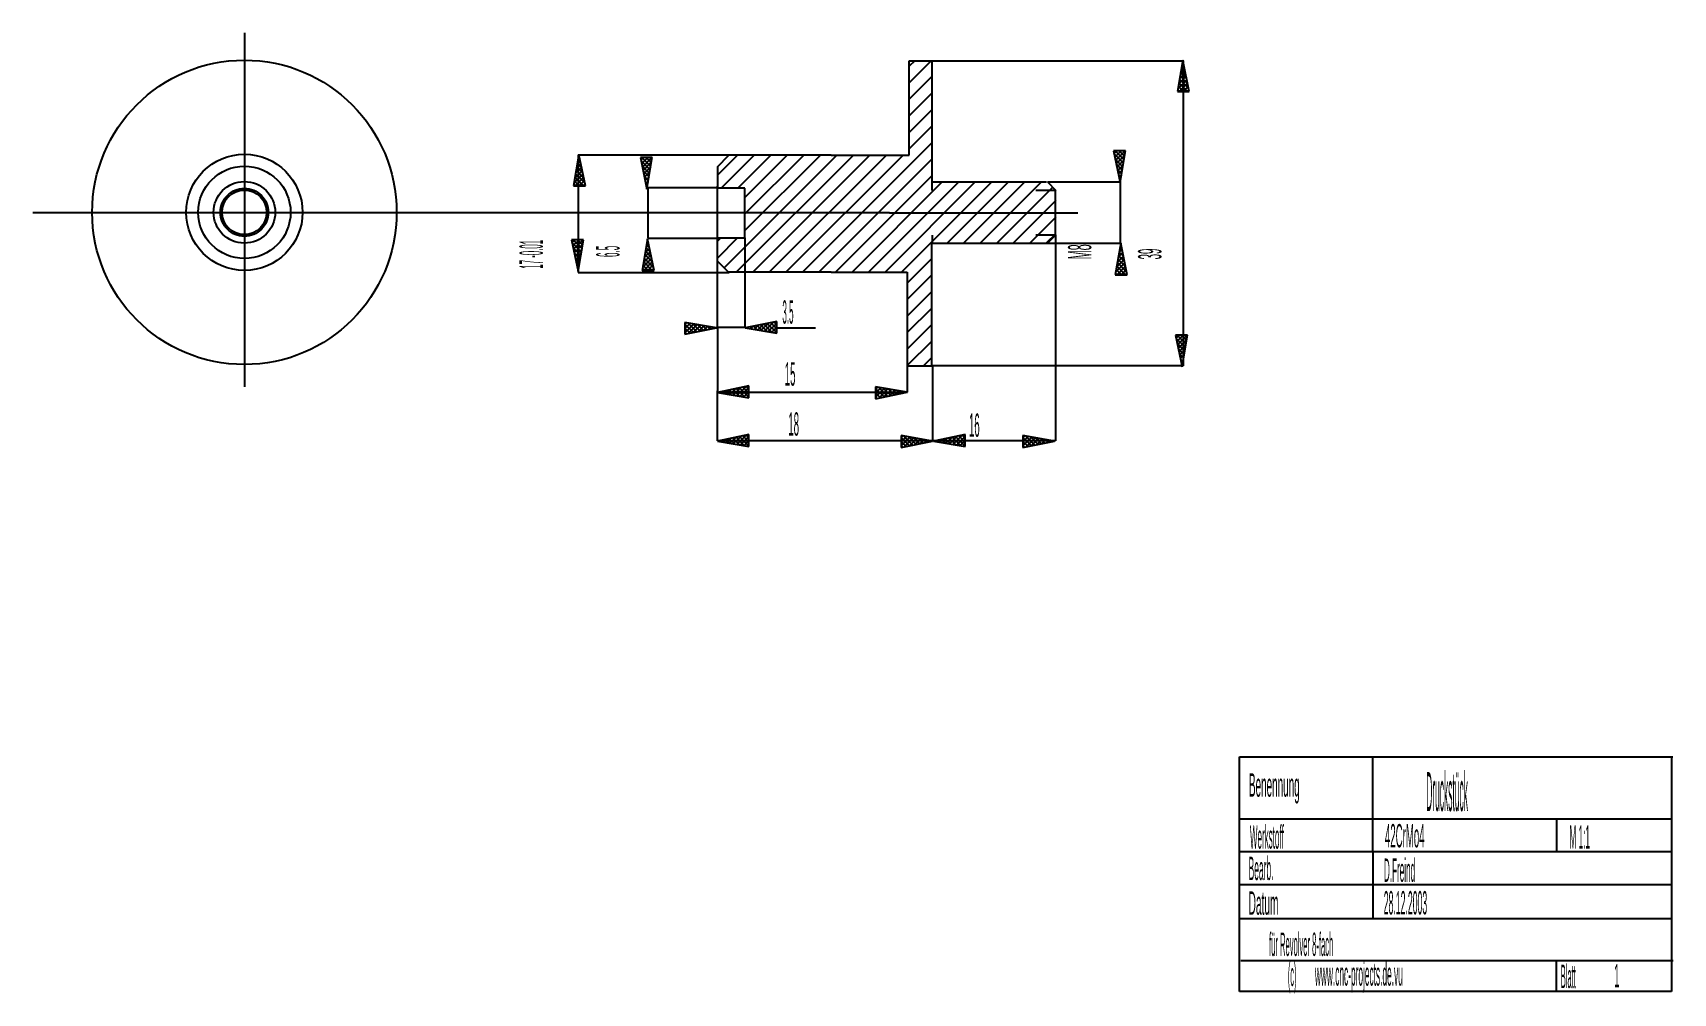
# Model space of a CAD drawing. Extents: x 2.8 to 11.09, y 0.36 to 5.21.
import ezdxf

# ---------------------------------------------------------------- set-up
doc = ezdxf.new("R2010")
doc.units = 0
doc.header["$LTSCALE"] = 10
doc.linetypes.add('DASHDOT', pattern=[1, 0.5, -0.25, 0, -0.25])
doc.linetypes.add('DOT', pattern=[0.25, 0, -0.25])
doc.layers.add('1', color=1, linetype='CONTINUOUS')

msp = doc.modelspace()

# ---------------------------------------------------------------- linework, layer by layer
at = {"layer": '1', "color": 1, "linetype": 'DASHDOT'}
for p, q in [((3.8737, 5.2114), (3.8737, 3.4228)), ((7.1317, 4.3008), (2.8049, 4.3008)), ((7.1317, 4.3008), (8.084, 4.3008))]:
    msp.add_line(p, q, dxfattribs=at)
at = {"layer": '1', "color": 1, "linetype": 'CONTINUOUS'}
for p, q in [((7.2319, 4.5938), (7.2319, 5.0702)), ((7.2319, 5.0702), (7.3465, 5.0702)), ((7.3433, 5.0702), (7.2319, 4.9588)), ((7.2598, 5.0702), (7.2319, 5.0423)), ((7.3465, 5.0702), (7.3465, 4.5913)), ((7.3465, 5.0702), (8.6154, 5.0702)), ((8.6136, 5.0738), (8.5864, 4.9145)), ((8.6165, 5.0598), (8.6101, 5.0534)), ((8.6164, 5.06), (8.612, 5.0645)), ((8.6136, 5.0738), (8.6136, 5.0738)), ((8.6468, 4.9145), (8.6136, 5.0738)), ((8.6154, 5.0702), (8.6154, 3.5289)), ((7.3465, 4.9899), (7.2319, 4.8753)), ((8.6343, 4.9744), (8.5888, 4.9289)), ((8.6307, 4.9914), (8.5931, 4.9538)), ((8.6437, 4.9296), (8.5969, 4.9763)), ((8.6272, 5.0085), (8.5973, 4.9787)), ((8.6382, 4.9557), (8.5999, 4.9939)), ((8.6236, 5.0256), (8.6016, 5.0036)), ((8.6328, 4.9817), (8.6029, 5.0116)), ((8.6201, 5.0427), (8.6058, 5.0285)), ((8.6273, 5.0078), (8.606, 5.0292)), ((8.6219, 5.0339), (8.609, 5.0469)), ((7.3465, 4.9064), (7.2319, 4.7917)), ((8.5864, 4.9145), (8.6468, 4.9145)), ((8.5864, 4.9145), (8.6468, 4.9145)), ((8.5967, 4.9145), (8.5879, 4.9234)), ((8.6174, 4.9145), (8.5909, 4.941)), ((8.638, 4.9145), (8.5939, 4.9586)), ((8.6379, 4.9573), (8.5952, 4.9145)), ((8.6414, 4.9402), (8.6158, 4.9145)), ((8.645, 4.9231), (8.6365, 4.9145)), ((7.3465, 4.8229), (7.2319, 4.7082)), ((7.3465, 4.7393), (7.2319, 4.6247)), ((7.3465, 4.6558), (6.6922, 4.0015)), ((5.5627, 4.5968), (5.5355, 4.4375)), ((5.5692, 4.5657), (5.5549, 4.5515)), ((5.571, 4.5569), (5.5581, 4.5699)), ((5.5656, 4.5828), (5.5592, 4.5764)), ((6.3178, 4.5938), (5.5602, 4.5938)), ((5.5602, 4.5938), (5.5602, 4.0006)), ((5.5656, 4.583), (5.5611, 4.5875)), ((5.5627, 4.5968), (5.5627, 4.5968)), ((5.5959, 4.4375), (5.5627, 4.5968)), ((5.9342, 4.581), (5.8738, 4.581)), ((5.8738, 4.581), (5.9071, 4.4217)), ((5.9342, 4.581), (5.8738, 4.581)), ((5.8908, 4.581), (5.8768, 4.5669)), ((5.9236, 4.5187), (5.8771, 4.5652)), ((5.9114, 4.581), (5.8803, 4.5498)), ((5.9266, 4.5363), (5.882, 4.581)), ((5.9321, 4.581), (5.8839, 4.5327)), ((5.9304, 4.5586), (5.8875, 4.5157)), ((5.9296, 4.554), (5.9027, 4.581)), ((5.9071, 4.4217), (5.9342, 4.581)), ((5.9326, 4.5716), (5.9233, 4.581)), ((6.2627, 4.5348), (6.3211, 4.5933)), ((6.3653, 4.5933), (6.2633, 4.4913)), ((6.4489, 4.5933), (6.2823, 4.4268)), ((6.8667, 4.5936), (6.2966, 4.0235)), ((6.8379, 4.5938), (6.3178, 4.5938)), ((6.9503, 4.5936), (6.358, 4.0013)), ((6.5324, 4.5934), (6.3659, 4.4268)), ((6.7831, 4.5935), (6.402, 4.2124)), ((6.6996, 4.5935), (6.402, 4.2959)), ((6.616, 4.5934), (6.402, 4.3794)), ((7.0338, 4.5937), (6.4415, 4.0014)), ((7.1174, 4.5937), (6.5251, 4.0014)), ((7.201, 4.5938), (6.6086, 4.0015)), ((7.3465, 4.5723), (6.7758, 4.0015)), ((6.8379, 4.5938), (7.2319, 4.5938)), ((7.3465, 4.5913), (7.3465, 4.4575)), ((8.3246, 4.6146), (8.2642, 4.6146)), ((8.2642, 4.6146), (8.2974, 4.4553)), ((8.3246, 4.6146), (8.2642, 4.6146)), ((8.2811, 4.6146), (8.2671, 4.6006)), ((8.3139, 4.5524), (8.2674, 4.5989)), ((8.3018, 4.6146), (8.2706, 4.5835)), ((8.3169, 4.57), (8.2723, 4.6146)), ((8.3109, 4.5347), (8.2729, 4.5728)), ((8.3224, 4.6146), (8.2742, 4.5664)), ((8.3208, 4.5923), (8.2778, 4.5493)), ((8.3165, 4.5674), (8.2813, 4.5322)), ((8.32, 4.5877), (8.293, 4.6146)), ((8.2974, 4.4553), (8.3246, 4.6146)), ((8.323, 4.6053), (8.3137, 4.6146)), ((5.5834, 4.4974), (5.5379, 4.4519)), ((5.5799, 4.5144), (5.5422, 4.4768)), ((5.5871, 4.4375), (5.543, 4.4816)), ((5.587, 4.4803), (5.5443, 4.4375)), ((5.5928, 4.4526), (5.546, 4.4993)), ((5.5763, 4.5315), (5.5464, 4.5017)), ((5.5873, 4.4787), (5.5491, 4.5169)), ((5.5727, 4.5486), (5.5507, 4.5266)), ((5.5819, 4.5047), (5.5521, 4.5346)), ((5.5764, 4.5308), (5.5551, 4.5522)), ((5.9206, 4.5011), (5.8826, 4.5391)), ((5.9176, 4.4834), (5.888, 4.513)), ((5.9262, 4.5337), (5.891, 4.4986)), ((5.9146, 4.4658), (5.8934, 4.4869)), ((5.9219, 4.5088), (5.8946, 4.4815)), ((5.9177, 4.4839), (5.8981, 4.4644)), ((6.2627, 4.5348), (6.2627, 4.4272)), ((7.3465, 4.4888), (6.8593, 4.0016)), ((8.3079, 4.5171), (8.2783, 4.5467)), ((8.3049, 4.4994), (8.2838, 4.5206)), ((8.3123, 4.5425), (8.2849, 4.5151)), ((8.308, 4.5176), (8.2885, 4.4981)), ((8.3019, 4.4818), (8.2892, 4.4945)), ((8.3038, 4.4927), (8.292, 4.481)), ((5.5355, 4.4375), (5.5959, 4.4375)), ((5.5355, 4.4375), (5.5959, 4.4375)), ((5.5458, 4.4375), (5.537, 4.4464)), ((5.5665, 4.4375), (5.54, 4.464)), ((5.5906, 4.4632), (5.5649, 4.4375)), ((5.5941, 4.4461), (5.5856, 4.4375)), ((5.9116, 4.4481), (5.8989, 4.4608)), ((5.9134, 4.459), (5.9017, 4.4473)), ((5.9086, 4.4305), (5.9043, 4.4347)), ((5.9092, 4.4341), (5.9053, 4.4302)), ((5.9071, 4.4217), (5.9071, 4.4217)), ((6.2627, 4.4272), (5.9114, 4.4272)), ((5.9114, 4.4272), (5.9114, 4.1733)), ((6.2627, 4.175), (6.2627, 4.4359)), ((6.402, 4.4268), (6.2642, 4.4268)), ((6.402, 4.1748), (6.402, 4.4268)), ((7.3988, 4.4575), (6.9429, 4.0016)), ((7.4823, 4.4575), (7.0264, 4.0017)), ((7.5658, 4.4575), (7.11, 4.0017)), ((7.6493, 4.4575), (7.1935, 4.0017)), ((7.3465, 4.4575), (7.7371, 4.4575)), ((7.7328, 4.4575), (7.4232, 4.1479)), ((7.8163, 4.4575), (7.5068, 4.1479)), ((7.8999, 4.4575), (7.5903, 4.1479)), ((7.9569, 4.431), (7.6738, 4.1479)), ((7.7371, 4.4575), (7.9253, 4.4575)), ((7.9309, 4.4575), (7.9733, 4.4143)), ((7.9309, 4.4575), (8.2973, 4.4575)), ((7.9716, 4.1887), (7.9716, 4.4143)), ((8.2989, 4.4642), (8.2947, 4.4684)), ((8.2995, 4.4678), (8.2956, 4.4639)), ((8.2973, 4.4575), (8.2973, 4.1468)), ((8.2974, 4.4553), (8.2974, 4.4553)), ((7.9729, 4.3636), (7.7573, 4.1479)), ((7.9723, 4.2794), (7.8408, 4.1479)), ((5.5872, 4.1657), (5.5268, 4.1657)), ((5.5268, 4.1657), (5.56, 4.0064)), ((5.5872, 4.1657), (5.5268, 4.1657)), ((5.5437, 4.1657), (5.5297, 4.1517)), ((5.5765, 4.1034), (5.53, 4.1499)), ((5.5644, 4.1657), (5.5332, 4.1346)), ((5.5796, 4.1211), (5.5349, 4.1657)), ((5.585, 4.1657), (5.5368, 4.1175)), ((5.5834, 4.1434), (5.5404, 4.1004)), ((5.5826, 4.1387), (5.5556, 4.1657)), ((5.56, 4.0064), (5.5872, 4.1657)), ((5.5856, 4.1564), (5.5763, 4.1657)), ((5.9098, 4.1703), (5.8826, 4.011)), ((5.9181, 4.1304), (5.9052, 4.1434)), ((5.9127, 4.1563), (5.9063, 4.1499)), ((5.9126, 4.1565), (5.9082, 4.161)), ((5.9098, 4.1703), (5.9098, 4.1703)), ((5.943, 4.011), (5.9098, 4.1703)), ((5.9114, 4.1733), (6.2627, 4.1733)), ((6.2627, 4.0575), (6.2627, 4.175)), ((6.3644, 4.1748), (6.2629, 4.0733)), ((6.2809, 4.1748), (6.264, 4.1579)), ((6.2642, 4.1748), (6.402, 4.1748)), ((6.402, 4.1748), (6.402, 3.7216)), ((7.3465, 3.9976), (7.3465, 4.1479)), ((7.3465, 4.1479), (7.725, 4.1479)), ((7.725, 4.1479), (7.9291, 4.1479)), ((8.2973, 4.1468), (7.9195, 4.1468)), ((7.9717, 4.1952), (7.9243, 4.1479)), ((7.9309, 4.1479), (7.9716, 4.1887)), ((7.9716, 4.1887), (7.9716, 3.1502)), ((8.3001, 4.1479), (8.2729, 3.9886)), ((8.3001, 4.1479), (8.3001, 4.1479)), ((8.3333, 3.9886), (8.3001, 4.1479)), ((5.5735, 4.0858), (5.5355, 4.1238)), ((5.5705, 4.0681), (5.5409, 4.0977)), ((5.5791, 4.1185), (5.5439, 4.0833)), ((5.5675, 4.0505), (5.5464, 4.0716)), ((5.5749, 4.0936), (5.5475, 4.0662)), ((5.5706, 4.0687), (5.5511, 4.0491)), ((5.9305, 4.0709), (5.885, 4.0254)), ((5.9269, 4.0879), (5.8893, 4.0503)), ((5.9398, 4.0261), (5.8931, 4.0728)), ((5.9234, 4.105), (5.8935, 4.0752)), ((5.9344, 4.0522), (5.8961, 4.0904)), ((5.9198, 4.1221), (5.8978, 4.1001)), ((5.929, 4.0783), (5.8991, 4.1081)), ((5.9162, 4.1392), (5.902, 4.125)), ((5.9235, 4.1044), (5.9021, 4.1257)), ((6.2627, 3.7216), (6.2627, 4.0803)), ((7.3465, 4.0712), (7.2223, 3.947)), ((8.3173, 4.0655), (8.2796, 4.0278)), ((8.3137, 4.0826), (8.2838, 4.0527)), ((8.3247, 4.0297), (8.2864, 4.068)), ((8.3101, 4.0997), (8.2881, 4.0776)), ((8.3193, 4.0558), (8.2895, 4.0856)), ((8.3066, 4.1168), (8.2923, 4.1025)), ((8.3138, 4.0819), (8.2925, 4.1033)), ((8.3084, 4.108), (8.2955, 4.1209)), ((8.303, 4.1339), (8.2966, 4.1274)), ((8.303, 4.1341), (8.2985, 4.1386)), ((5.5645, 4.0329), (5.5518, 4.0455)), ((5.5664, 4.0437), (5.5546, 4.032)), ((5.5615, 4.0152), (5.5573, 4.0194)), ((5.5621, 4.0188), (5.5582, 4.0149)), ((5.56, 4.0064), (5.56, 4.0064)), ((5.5602, 4.0006), (6.3223, 4.0006)), ((5.8826, 4.011), (5.943, 4.011)), ((5.8826, 4.011), (5.943, 4.011)), ((5.8929, 4.011), (5.8841, 4.0199)), ((5.9136, 4.011), (5.8871, 4.0375)), ((5.9342, 4.011), (5.8901, 4.0552)), ((5.9341, 4.0538), (5.8913, 4.011)), ((5.9376, 4.0367), (5.912, 4.011)), ((5.9412, 4.0196), (5.9327, 4.011)), ((6.2627, 4.0575), (6.2627, 4.0575)), ((6.2627, 4.0575), (6.3187, 4.0013)), ((6.8379, 4.0018), (6.3178, 4.0018)), ((6.8379, 4.0018), (7.2223, 4.0018)), ((7.2223, 4.0018), (7.2223, 3.5284)), ((7.3465, 3.9877), (7.2223, 3.8635)), ((7.3465, 3.5284), (7.3465, 3.9976)), ((8.2729, 3.9886), (8.3333, 3.9886)), ((8.2729, 3.9886), (8.3333, 3.9886)), ((8.2832, 3.9886), (8.2744, 3.9974)), ((8.3208, 4.0484), (8.2753, 4.0029)), ((8.3039, 3.9886), (8.2774, 4.0151)), ((8.3245, 3.9886), (8.2804, 4.0327)), ((8.3244, 4.0313), (8.2817, 3.9886)), ((8.3302, 4.0036), (8.2834, 4.0503)), ((8.328, 4.0142), (8.3023, 3.9886)), ((8.3315, 3.9971), (8.323, 3.9886)), ((7.3465, 3.9042), (7.2223, 3.78)), ((7.3465, 3.8207), (7.2223, 3.6965)), ((6.2584, 3.721), (6.0991, 3.7482)), ((6.0991, 3.7482), (6.0991, 3.6878)), ((6.0991, 3.7482), (6.0991, 3.6878)), ((6.2584, 3.721), (6.0991, 3.7482)), ((6.0991, 3.7482), (6.0991, 3.6878)), ((6.0991, 3.7482), (6.0991, 3.6878)), ((6.1084, 3.7466), (6.0991, 3.7373)), ((6.1084, 3.7466), (6.0991, 3.7373)), ((6.126, 3.7436), (6.0991, 3.7166)), ((6.126, 3.7436), (6.0991, 3.7166)), ((6.1437, 3.7406), (6.0991, 3.696)), ((6.1437, 3.7406), (6.0991, 3.696)), ((6.1418, 3.6967), (6.0991, 3.7394)), ((6.1418, 3.6967), (6.0991, 3.7394)), ((6.1589, 3.7003), (6.1134, 3.7457)), ((6.1589, 3.7003), (6.1134, 3.7457)), ((6.1613, 3.7376), (6.1148, 3.6911)), ((6.1613, 3.7376), (6.1148, 3.6911)), ((6.176, 3.7038), (6.1383, 3.7415)), ((6.176, 3.7038), (6.1383, 3.7415)), ((6.179, 3.7345), (6.1409, 3.6965)), ((6.179, 3.7345), (6.1409, 3.6965)), ((6.1931, 3.7074), (6.1632, 3.7372)), ((6.1931, 3.7074), (6.1632, 3.7372)), ((6.1966, 3.7315), (6.167, 3.7019)), ((6.1966, 3.7315), (6.167, 3.7019)), ((6.2101, 3.7109), (6.1881, 3.733)), ((6.2101, 3.7109), (6.1881, 3.733)), ((6.5626, 3.7532), (6.4033, 3.72)), ((6.5626, 3.7532), (6.4033, 3.72)), ((6.4656, 3.7094), (6.446, 3.7289)), ((6.4656, 3.7094), (6.446, 3.7289)), ((6.4693, 3.7337), (6.4479, 3.7124)), ((6.4693, 3.7337), (6.4479, 3.7124)), ((6.4905, 3.7051), (6.4631, 3.7325)), ((6.4905, 3.7051), (6.4631, 3.7325)), ((6.4954, 3.7392), (6.4655, 3.7094)), ((6.4954, 3.7392), (6.4655, 3.7094)), ((6.5154, 3.7009), (6.4802, 3.736)), ((6.5154, 3.7009), (6.4802, 3.736)), ((6.5215, 3.7446), (6.4832, 3.7063)), ((6.5215, 3.7446), (6.4832, 3.7063)), ((6.5403, 3.6966), (6.4973, 3.7396)), ((6.5403, 3.6966), (6.4973, 3.7396)), ((6.5476, 3.7501), (6.5008, 3.7033)), ((6.5476, 3.7501), (6.5008, 3.7033)), ((6.5626, 3.6949), (6.5144, 3.7431)), ((6.5626, 3.6949), (6.5144, 3.7431)), ((6.5626, 3.7444), (6.5185, 3.7003)), ((6.5626, 3.7444), (6.5185, 3.7003)), ((6.5626, 3.7156), (6.5315, 3.7467)), ((6.5626, 3.7156), (6.5315, 3.7467)), ((6.5626, 3.7362), (6.5486, 3.7503)), ((6.5626, 3.7362), (6.5486, 3.7503)), ((6.5626, 3.6928), (6.5626, 3.7532)), ((6.5626, 3.6928), (6.5626, 3.7532)), ((6.5626, 3.6928), (6.5626, 3.7532)), ((6.5626, 3.6928), (6.5626, 3.7532)), ((7.3465, 3.7372), (7.2223, 3.613)), ((6.0991, 3.6878), (6.2584, 3.721)), ((6.0991, 3.6878), (6.2584, 3.721)), ((6.1247, 3.6931), (6.0991, 3.7188)), ((6.1247, 3.6931), (6.0991, 3.7188)), ((6.1076, 3.6896), (6.0991, 3.6981)), ((6.1076, 3.6896), (6.0991, 3.6981)), ((6.2142, 3.7285), (6.1931, 3.7074)), ((6.2142, 3.7285), (6.1931, 3.7074)), ((6.2272, 3.7145), (6.213, 3.7287)), ((6.2272, 3.7145), (6.213, 3.7287)), ((6.2319, 3.7255), (6.2192, 3.7128)), ((6.2319, 3.7255), (6.2192, 3.7128)), ((6.2443, 3.7181), (6.2379, 3.7245)), ((6.2443, 3.7181), (6.2379, 3.7245)), ((6.2495, 3.7225), (6.2453, 3.7183)), ((6.2495, 3.7225), (6.2453, 3.7183)), ((6.2584, 3.721), (6.2584, 3.721)), ((6.2584, 3.721), (6.2584, 3.721)), ((6.402, 3.7216), (6.2627, 3.7216)), ((6.2627, 3.7216), (6.2627, 3.396)), ((6.4033, 3.72), (6.4033, 3.72)), ((6.4033, 3.72), (6.5626, 3.6928)), ((6.4033, 3.72), (6.4033, 3.72)), ((6.4033, 3.72), (6.5626, 3.6928)), ((6.4158, 3.7179), (6.4118, 3.7218)), ((6.4158, 3.7179), (6.4118, 3.7218)), ((6.4171, 3.7229), (6.4126, 3.7184)), ((6.4171, 3.7229), (6.4126, 3.7184)), ((6.4407, 3.7136), (6.4289, 3.7253)), ((6.4407, 3.7136), (6.4289, 3.7253)), ((6.4432, 3.7283), (6.4303, 3.7154)), ((6.4432, 3.7283), (6.4303, 3.7154)), ((6.5626, 3.7238), (6.5361, 3.6973)), ((6.5626, 3.7238), (6.5361, 3.6973)), ((6.5626, 3.7031), (6.5538, 3.6943)), ((6.5626, 3.7031), (6.5538, 3.6943)), ((6.5612, 3.7211), (6.7593, 3.7211)), ((7.3465, 3.6536), (7.2223, 3.5294)), ((8.638, 3.6831), (8.5776, 3.6831)), ((8.5776, 3.6831), (8.6109, 3.5238)), ((8.638, 3.6831), (8.5776, 3.6831)), ((8.5946, 3.6831), (8.5806, 3.669)), ((8.6274, 3.6208), (8.5809, 3.6673)), ((8.6152, 3.6831), (8.5841, 3.652)), ((8.6304, 3.6385), (8.5858, 3.6831)), ((8.6359, 3.6831), (8.5877, 3.6349)), ((8.6342, 3.6607), (8.5913, 3.6178)), ((8.6334, 3.6561), (8.6065, 3.6831)), ((8.6109, 3.5238), (8.638, 3.6831)), ((8.6365, 3.6737), (8.6271, 3.6831)), ((7.3465, 3.5701), (7.3048, 3.5284)), ((8.6244, 3.6032), (8.5864, 3.6412)), ((8.6214, 3.5855), (8.5918, 3.6151)), ((8.63, 3.6358), (8.5948, 3.6007)), ((8.6184, 3.5679), (8.5973, 3.589)), ((8.6257, 3.6109), (8.5984, 3.5836)), ((8.6215, 3.586), (8.602, 3.5665)), ((7.2223, 3.5284), (7.3465, 3.5284)), ((7.2236, 3.396), (7.2236, 3.5355)), ((8.6154, 3.5289), (7.3496, 3.5289)), ((7.3496, 3.5289), (7.3496, 3.1502)), ((8.6154, 3.5502), (8.6027, 3.5629)), ((8.6172, 3.5611), (8.6055, 3.5494)), ((8.6124, 3.5326), (8.6081, 3.5368)), ((8.613, 3.5362), (8.6091, 3.5323)), ((8.6109, 3.5238), (8.6109, 3.5238)), ((6.2627, 3.1502), (6.2627, 3.4027)), ((6.4226, 3.4277), (6.2634, 3.3945)), ((6.4226, 3.4277), (6.2634, 3.3945)), ((6.2771, 3.3974), (6.2727, 3.3929)), ((6.2771, 3.3974), (6.2727, 3.3929)), ((6.3007, 3.3881), (6.289, 3.3998)), ((6.3007, 3.3881), (6.289, 3.3998)), ((6.3032, 3.4028), (6.2903, 3.3899)), ((6.3032, 3.4028), (6.2903, 3.3899)), ((6.3256, 3.3839), (6.3061, 3.4034)), ((6.3256, 3.3839), (6.3061, 3.4034)), ((6.3293, 3.4083), (6.308, 3.3869)), ((6.3293, 3.4083), (6.308, 3.3869)), ((6.3505, 3.3796), (6.3232, 3.407)), ((6.3505, 3.3796), (6.3232, 3.407)), ((6.3554, 3.4137), (6.3256, 3.3839)), ((6.3554, 3.4137), (6.3256, 3.3839)), ((6.3754, 3.3754), (6.3403, 3.4105)), ((6.3754, 3.3754), (6.3403, 3.4105)), ((6.3815, 3.4191), (6.3432, 3.3809)), ((6.3815, 3.4191), (6.3432, 3.3809)), ((6.4003, 3.3711), (6.3573, 3.4141)), ((6.4003, 3.3711), (6.3573, 3.4141)), ((6.4076, 3.4246), (6.3609, 3.3778)), ((6.4076, 3.4246), (6.3609, 3.3778)), ((6.4226, 3.3695), (6.3744, 3.4177)), ((6.4226, 3.3695), (6.3744, 3.4177)), ((6.4226, 3.4189), (6.3785, 3.3748)), ((6.4226, 3.4189), (6.3785, 3.3748)), ((6.4226, 3.3901), (6.3915, 3.4212)), ((6.4226, 3.3901), (6.3915, 3.4212)), ((6.4226, 3.3983), (6.3962, 3.3718)), ((6.4226, 3.3983), (6.3962, 3.3718)), ((6.4226, 3.4108), (6.4086, 3.4248)), ((6.4226, 3.4108), (6.4086, 3.4248)), ((6.4226, 3.3673), (6.4226, 3.4277)), ((6.4226, 3.3673), (6.4226, 3.4277)), ((6.4226, 3.3673), (6.4226, 3.4277)), ((6.4226, 3.3673), (6.4226, 3.4277)), ((7.2212, 3.3955), (7.0619, 3.4227)), ((7.0619, 3.4227), (7.0619, 3.3623)), ((7.0619, 3.4227), (7.0619, 3.3623)), ((7.2212, 3.3955), (7.0619, 3.4227)), ((7.0619, 3.4227), (7.0619, 3.3623)), ((7.0619, 3.4227), (7.0619, 3.3623)), ((7.0712, 3.4211), (7.0619, 3.4118)), ((7.0712, 3.4211), (7.0619, 3.4118)), ((7.0889, 3.4181), (7.0619, 3.3911)), ((7.0889, 3.4181), (7.0619, 3.3911)), ((7.1065, 3.4151), (7.0619, 3.3705)), ((7.1065, 3.4151), (7.0619, 3.3705)), ((7.1046, 3.3712), (7.0619, 3.4139)), ((7.1046, 3.3712), (7.0619, 3.4139)), ((7.1217, 3.3748), (7.0762, 3.4203)), ((7.1217, 3.3748), (7.0762, 3.4203)), ((7.1242, 3.4121), (7.0777, 3.3656)), ((7.1242, 3.4121), (7.0777, 3.3656)), ((7.1388, 3.3783), (7.1011, 3.416)), ((7.1388, 3.3783), (7.1011, 3.416)), ((7.1418, 3.4091), (7.1038, 3.371)), ((7.1418, 3.4091), (7.1038, 3.371)), ((7.1559, 3.3819), (7.1261, 3.4118)), ((7.1559, 3.3819), (7.1261, 3.4118)), ((7.1594, 3.4061), (7.1299, 3.3765)), ((7.1594, 3.4061), (7.1299, 3.3765)), ((7.173, 3.3855), (7.151, 3.4075)), ((7.173, 3.3855), (7.151, 3.4075)), ((7.1771, 3.403), (7.156, 3.3819)), ((7.1771, 3.403), (7.156, 3.3819)), ((7.1901, 3.389), (7.1759, 3.4033)), ((7.1901, 3.389), (7.1759, 3.4033)), ((7.1947, 3.4), (7.1821, 3.3874)), ((7.1947, 3.4), (7.1821, 3.3874)), ((7.2072, 3.3926), (7.2008, 3.399)), ((7.2072, 3.3926), (7.2008, 3.399)), ((6.2627, 3.396), (7.2236, 3.396)), ((6.2634, 3.3945), (6.2634, 3.3945)), ((6.2634, 3.3945), (6.4226, 3.3673)), ((6.2634, 3.3945), (6.2634, 3.3945)), ((6.2634, 3.3945), (6.4226, 3.3673)), ((6.2758, 3.3924), (6.2719, 3.3963)), ((6.2758, 3.3924), (6.2719, 3.3963)), ((6.4226, 3.3776), (6.4138, 3.3688)), ((6.4226, 3.3776), (6.4138, 3.3688)), ((7.0619, 3.3623), (7.2212, 3.3955)), ((7.0619, 3.3623), (7.2212, 3.3955)), ((7.0875, 3.3676), (7.0619, 3.3933)), ((7.0875, 3.3676), (7.0619, 3.3933)), ((7.0705, 3.3641), (7.0619, 3.3726)), ((7.0705, 3.3641), (7.0619, 3.3726)), ((7.2124, 3.397), (7.2082, 3.3928)), ((7.2124, 3.397), (7.2082, 3.3928)), ((7.2212, 3.3955), (7.2212, 3.3955)), ((7.2212, 3.3955), (7.2212, 3.3955)), ((7.3496, 3.1502), (6.2627, 3.1502)), ((6.4226, 3.1808), (6.2634, 3.1476)), ((6.4226, 3.1808), (6.2634, 3.1476)), ((6.2758, 3.1455), (6.2719, 3.1494)), ((6.2758, 3.1455), (6.2719, 3.1494)), ((6.2771, 3.1505), (6.2727, 3.146)), ((6.2771, 3.1505), (6.2727, 3.146)), ((6.3007, 3.1412), (6.289, 3.1529)), ((6.3007, 3.1412), (6.289, 3.1529)), ((6.3032, 3.1559), (6.2903, 3.143)), ((6.3032, 3.1559), (6.2903, 3.143)), ((6.3256, 3.137), (6.3061, 3.1565)), ((6.3256, 3.137), (6.3061, 3.1565)), ((6.3293, 3.1613), (6.308, 3.14)), ((6.3293, 3.1613), (6.308, 3.14)), ((6.3505, 3.1327), (6.3232, 3.1601)), ((6.3505, 3.1327), (6.3232, 3.1601)), ((6.3554, 3.1668), (6.3256, 3.137)), ((6.3554, 3.1668), (6.3256, 3.137)), ((6.3754, 3.1285), (6.3403, 3.1636)), ((6.3754, 3.1285), (6.3403, 3.1636)), ((6.3815, 3.1722), (6.3432, 3.1339)), ((6.3815, 3.1722), (6.3432, 3.1339)), ((6.4003, 3.1242), (6.3573, 3.1672)), ((6.4003, 3.1242), (6.3573, 3.1672)), ((6.4076, 3.1777), (6.3609, 3.1309)), ((6.4076, 3.1777), (6.3609, 3.1309)), ((6.4226, 3.1225), (6.3744, 3.1707)), ((6.4226, 3.1225), (6.3744, 3.1707)), ((6.4226, 3.172), (6.3785, 3.1279)), ((6.4226, 3.172), (6.3785, 3.1279)), ((6.4226, 3.1432), (6.3915, 3.1743)), ((6.4226, 3.1432), (6.3915, 3.1743)), ((6.4226, 3.1514), (6.3962, 3.1249)), ((6.4226, 3.1514), (6.3962, 3.1249)), ((6.4226, 3.1638), (6.4086, 3.1779)), ((6.4226, 3.1638), (6.4086, 3.1779)), ((6.4226, 3.1204), (6.4226, 3.1808)), ((6.4226, 3.1204), (6.4226, 3.1808)), ((6.4226, 3.1204), (6.4226, 3.1808)), ((6.4226, 3.1204), (6.4226, 3.1808)), ((7.35, 3.1486), (7.1907, 3.1758)), ((7.1907, 3.1758), (7.1907, 3.1154)), ((7.1907, 3.1758), (7.1907, 3.1154)), ((7.35, 3.1486), (7.1907, 3.1758)), ((7.1907, 3.1758), (7.1907, 3.1154)), ((7.1907, 3.1758), (7.1907, 3.1154)), ((7.2, 3.1742), (7.1907, 3.1649)), ((7.2, 3.1742), (7.1907, 3.1649)), ((7.2176, 3.1712), (7.1907, 3.1442)), ((7.2176, 3.1712), (7.1907, 3.1442)), ((7.2353, 3.1682), (7.1907, 3.1236)), ((7.2353, 3.1682), (7.1907, 3.1236)), ((7.2334, 3.1243), (7.1907, 3.167)), ((7.2334, 3.1243), (7.1907, 3.167)), ((7.2505, 3.1279), (7.205, 3.1733)), ((7.2505, 3.1279), (7.205, 3.1733)), ((7.2529, 3.1652), (7.2064, 3.1187)), ((7.2529, 3.1652), (7.2064, 3.1187)), ((7.2676, 3.1314), (7.2299, 3.1691)), ((7.2676, 3.1314), (7.2299, 3.1691)), ((7.2706, 3.1621), (7.2325, 3.1241)), ((7.2706, 3.1621), (7.2325, 3.1241)), ((7.2847, 3.135), (7.2548, 3.1648)), ((7.2847, 3.135), (7.2548, 3.1648)), ((7.2882, 3.1591), (7.2586, 3.1295)), ((7.2882, 3.1591), (7.2586, 3.1295)), ((7.3017, 3.1385), (7.2797, 3.1606)), ((7.3017, 3.1385), (7.2797, 3.1606)), ((7.3058, 3.1561), (7.2847, 3.135)), ((7.3058, 3.1561), (7.2847, 3.135)), ((7.3188, 3.1421), (7.3046, 3.1563)), ((7.3188, 3.1421), (7.3046, 3.1563)), ((7.3235, 3.1531), (7.3108, 3.1404)), ((7.3235, 3.1531), (7.3108, 3.1404)), ((7.3359, 3.1457), (7.3295, 3.1521)), ((7.3359, 3.1457), (7.3295, 3.1521)), ((7.3411, 3.1501), (7.3369, 3.1459)), ((7.3411, 3.1501), (7.3369, 3.1459)), ((7.9716, 3.1502), (7.3429, 3.1502)), ((7.5142, 3.1808), (7.355, 3.1476)), ((7.5142, 3.1808), (7.355, 3.1476)), ((7.3674, 3.1455), (7.3635, 3.1494)), ((7.3674, 3.1455), (7.3635, 3.1494)), ((7.3687, 3.1505), (7.3643, 3.146)), ((7.3687, 3.1505), (7.3643, 3.146)), ((7.3923, 3.1412), (7.3806, 3.1529)), ((7.3923, 3.1412), (7.3806, 3.1529)), ((7.3948, 3.1559), (7.3819, 3.143)), ((7.3948, 3.1559), (7.3819, 3.143)), ((7.4172, 3.137), (7.3977, 3.1565)), ((7.4172, 3.137), (7.3977, 3.1565)), ((7.4209, 3.1613), (7.3996, 3.14)), ((7.4209, 3.1613), (7.3996, 3.14)), ((7.4421, 3.1327), (7.4148, 3.1601)), ((7.4421, 3.1327), (7.4148, 3.1601)), ((7.447, 3.1668), (7.4172, 3.137)), ((7.447, 3.1668), (7.4172, 3.137)), ((7.467, 3.1285), (7.4319, 3.1636)), ((7.467, 3.1285), (7.4319, 3.1636)), ((7.4731, 3.1722), (7.4348, 3.1339)), ((7.4731, 3.1722), (7.4348, 3.1339)), ((7.4919, 3.1242), (7.4489, 3.1672)), ((7.4919, 3.1242), (7.4489, 3.1672)), ((7.4992, 3.1777), (7.4525, 3.1309)), ((7.4992, 3.1777), (7.4525, 3.1309)), ((7.5142, 3.1225), (7.466, 3.1707)), ((7.5142, 3.1225), (7.466, 3.1707)), ((7.5142, 3.172), (7.4701, 3.1279)), ((7.5142, 3.172), (7.4701, 3.1279)), ((7.5142, 3.1432), (7.4831, 3.1743)), ((7.5142, 3.1432), (7.4831, 3.1743)), ((7.5142, 3.1514), (7.4878, 3.1249)), ((7.5142, 3.1514), (7.4878, 3.1249)), ((7.5142, 3.1638), (7.5002, 3.1779)), ((7.5142, 3.1638), (7.5002, 3.1779)), ((7.5142, 3.1204), (7.5142, 3.1808)), ((7.5142, 3.1204), (7.5142, 3.1808)), ((7.5142, 3.1204), (7.5142, 3.1808)), ((7.5142, 3.1204), (7.5142, 3.1808)), ((7.9657, 3.1486), (7.8064, 3.1758)), ((7.8064, 3.1758), (7.8064, 3.1154)), ((7.8064, 3.1758), (7.8064, 3.1154)), ((7.9657, 3.1486), (7.8064, 3.1758)), ((7.8064, 3.1758), (7.8064, 3.1154)), ((7.8064, 3.1758), (7.8064, 3.1154)), ((7.8158, 3.1742), (7.8064, 3.1649)), ((7.8158, 3.1742), (7.8064, 3.1649)), ((7.8334, 3.1712), (7.8064, 3.1442)), ((7.8334, 3.1712), (7.8064, 3.1442)), ((7.851, 3.1682), (7.8064, 3.1236)), ((7.851, 3.1682), (7.8064, 3.1236)), ((7.8492, 3.1243), (7.8064, 3.167)), ((7.8492, 3.1243), (7.8064, 3.167)), ((7.8663, 3.1279), (7.8208, 3.1733)), ((7.8663, 3.1279), (7.8208, 3.1733)), ((7.8687, 3.1652), (7.8222, 3.1187)), ((7.8687, 3.1652), (7.8222, 3.1187)), ((7.8833, 3.1314), (7.8457, 3.1691)), ((7.8833, 3.1314), (7.8457, 3.1691)), ((7.8863, 3.1621), (7.8483, 3.1241)), ((7.8863, 3.1621), (7.8483, 3.1241)), ((7.9004, 3.135), (7.8706, 3.1648)), ((7.9004, 3.135), (7.8706, 3.1648)), ((7.904, 3.1591), (7.8744, 3.1295)), ((7.904, 3.1591), (7.8744, 3.1295)), ((7.9175, 3.1385), (7.8955, 3.1606)), ((7.9175, 3.1385), (7.8955, 3.1606)), ((7.9216, 3.1561), (7.9005, 3.135)), ((7.9216, 3.1561), (7.9005, 3.135)), ((7.9346, 3.1421), (7.9204, 3.1563)), ((7.9346, 3.1421), (7.9204, 3.1563)), ((7.9393, 3.1531), (7.9266, 3.1404)), ((7.9393, 3.1531), (7.9266, 3.1404)), ((7.9517, 3.1457), (7.9453, 3.1521)), ((7.9517, 3.1457), (7.9453, 3.1521)), ((7.9569, 3.1501), (7.9527, 3.1459)), ((7.9569, 3.1501), (7.9527, 3.1459)), ((6.2634, 3.1476), (6.2634, 3.1476)), ((6.2634, 3.1476), (6.4226, 3.1204)), ((6.2634, 3.1476), (6.2634, 3.1476)), ((6.2634, 3.1476), (6.4226, 3.1204)), ((6.4226, 3.1307), (6.4138, 3.1219)), ((6.4226, 3.1307), (6.4138, 3.1219)), ((7.1907, 3.1154), (7.35, 3.1486)), ((7.1907, 3.1154), (7.35, 3.1486)), ((7.2163, 3.1207), (7.1907, 3.1464)), ((7.2163, 3.1207), (7.1907, 3.1464)), ((7.1992, 3.1172), (7.1907, 3.1257)), ((7.1992, 3.1172), (7.1907, 3.1257)), ((7.35, 3.1486), (7.35, 3.1486)), ((7.35, 3.1486), (7.35, 3.1486)), ((7.355, 3.1476), (7.355, 3.1476)), ((7.355, 3.1476), (7.5142, 3.1204)), ((7.355, 3.1476), (7.355, 3.1476)), ((7.355, 3.1476), (7.5142, 3.1204)), ((7.5142, 3.1307), (7.5054, 3.1219)), ((7.5142, 3.1307), (7.5054, 3.1219)), ((7.8064, 3.1154), (7.9657, 3.1486)), ((7.8064, 3.1154), (7.9657, 3.1486)), ((7.8321, 3.1207), (7.8064, 3.1464)), ((7.8321, 3.1207), (7.8064, 3.1464)), ((7.815, 3.1172), (7.8064, 3.1257)), ((7.815, 3.1172), (7.8064, 3.1257)), ((7.9657, 3.1486), (7.9657, 3.1486)), ((7.9657, 3.1486), (7.9657, 3.1486)), ((8.9008, 0.3661), (8.9008, 1.5529)), ((8.9008, 1.5529), (11.0824, 1.5529)), ((8.9008, 1.5529), (11.0884, 1.5529)), ((8.9008, 1.5529), (11.0824, 1.5529)), ((8.9008, 0.3661), (8.9008, 1.5529)), ((9.5726, 1.5515), (9.5726, 1.2395)), ((11.0824, 1.5529), (11.0824, 0.3661)), ((11.0824, 1.5529), (11.0824, 0.3661)), ((8.9001, 1.2395), (11.0833, 1.2395)), ((9.5726, 1.2395), (9.5726, 1.0735)), ((10.5011, 1.2395), (10.5011, 1.0735)), ((8.9001, 1.0735), (11.0833, 1.0735)), ((9.5737, 1.0746), (9.5737, 0.9085)), ((8.9001, 0.9075), (11.0833, 0.9075)), ((9.5737, 0.9085), (9.5737, 0.7365)), ((8.902, 0.7365), (11.0828, 0.7365)), ((8.9077, 0.5239), (11.091, 0.5239)), ((10.4999, 0.5199), (10.4999, 0.3687)), ((11.0824, 0.3661), (8.9008, 0.3661)), ((11.0824, 0.3661), (8.9008, 0.3661))]:
    msp.add_line(p, q, dxfattribs=at)
at = {"layer": '1', "color": 1, "linetype": 'DOT'}
for p, q in [((7.347, 4.4143), (7.347, 4.4565)), ((7.9716, 4.4143), (7.347, 4.4143)), ((7.9716, 4.1887), (7.347, 4.1887)), ((7.347, 4.1887), (7.347, 4.1468))]:
    msp.add_line(p, q, dxfattribs=at)
at = {"layer": '1', "color": 1, "linetype": 'CONTINUOUS'}
for radius in [0.769, 0.1555, 0.1123]:
    msp.add_circle((3.8737, 4.3041), radius, dxfattribs=at)
at = {"layer": '1', "color": 1, "linetype": 'DASHDOT'}
for radius in [0.2938, 0.2333, 0.121]:
    msp.add_circle((3.8737, 4.3041), radius, dxfattribs=at)

# ---------------------------------------------------------------- texts
at = {"layer": '1', "color": 1}
for s, width, p in [('17 -0.01', 0.250552, (5.3812, 4.0194)), ('6.5', 0.256977, (5.7687, 4.0784)), ('M8', 0.346918, (8.152, 4.0664)), ('39', 0.308372, (8.5062, 4.0664))]:
    msp.add_text(s, height=0.11811, rotation=90, dxfattribs=dict(at, width=width)).set_placement(p)
for s, height, width, p in [('3.5', 0.11811, 0.256977, (6.5912, 3.7414)), ('15', 0.11811, 0.308372, (6.6032, 3.4284)), ('18', 0.11811, 0.308372, (6.6212, 3.1757)), ('16', 0.11811, 0.308372, (7.5337, 3.1697)), ('Benennung', 0.11811, 0.316938, (8.9482, 1.3514)), ('Druckstück', 0.19685, 0.161895, (9.8435, 1.2784)), ('Werkstoff', 0.11811, 0.256977, (8.953, 1.0889)), ('42CrMo4', 0.11811, 0.308372, (9.6349, 1.095)), ('M 1:1', 0.11811, 0.262116, (10.567, 1.0889)), ('Bearb.', 0.11811, 0.269825, (8.9464, 0.9298)), ('D.Freind', 0.11811, 0.260189, (9.6299, 0.9209)), ('Datum', 0.11811, 0.323791, (8.9464, 0.7548)), ('28.12.2003', 0.11811, 0.277535, (9.629, 0.7562)), ('für Revolver 8-fach ', 0.11811, 0.235134, (9.0497, 0.5463)), ('(c)', 0.11811, 0.205581, (9.1447, 0.3938)), ('www.cnc-projects.de.vu', 0.11811, 0.266321, (9.2811, 0.3964)), ('Blatt', 0.11811, 0.231279, (10.5235, 0.384)), ('1', 0.1181, 0.308372, (10.7926, 0.388))]:
    msp.add_text(s, height=height, dxfattribs=dict(at, width=width)).set_placement(p)

doc.saveas('drawing.dxf')
